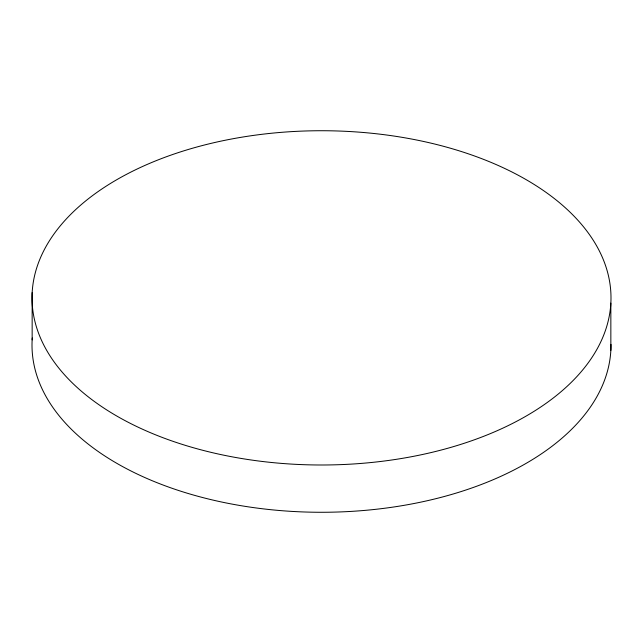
<?xml version="1.0" encoding="UTF-8"?>
<svg xmlns="http://www.w3.org/2000/svg" width="643" height="643" viewBox="0 0 643 643"><rect width="100%" height="100%" fill="white"/><g stroke="black" fill="none" stroke-linecap="round" stroke-linejoin="round"><path stroke-width="0.96" d="M610.85 303.11A289.495 167.14 0 0 1 168.948 439.908A289.495 167.14 0 0 1 184.702 150.566A289.495 167.14 0 0 1 610.85 303.11L610.85 350.387M32.15 292.613L32.15 339.89M610.987 344.391A289.495 167.14 0 0 1 315.946 512.246A289.495 167.14 0 0 1 32.271 337.985"/></g></svg>
